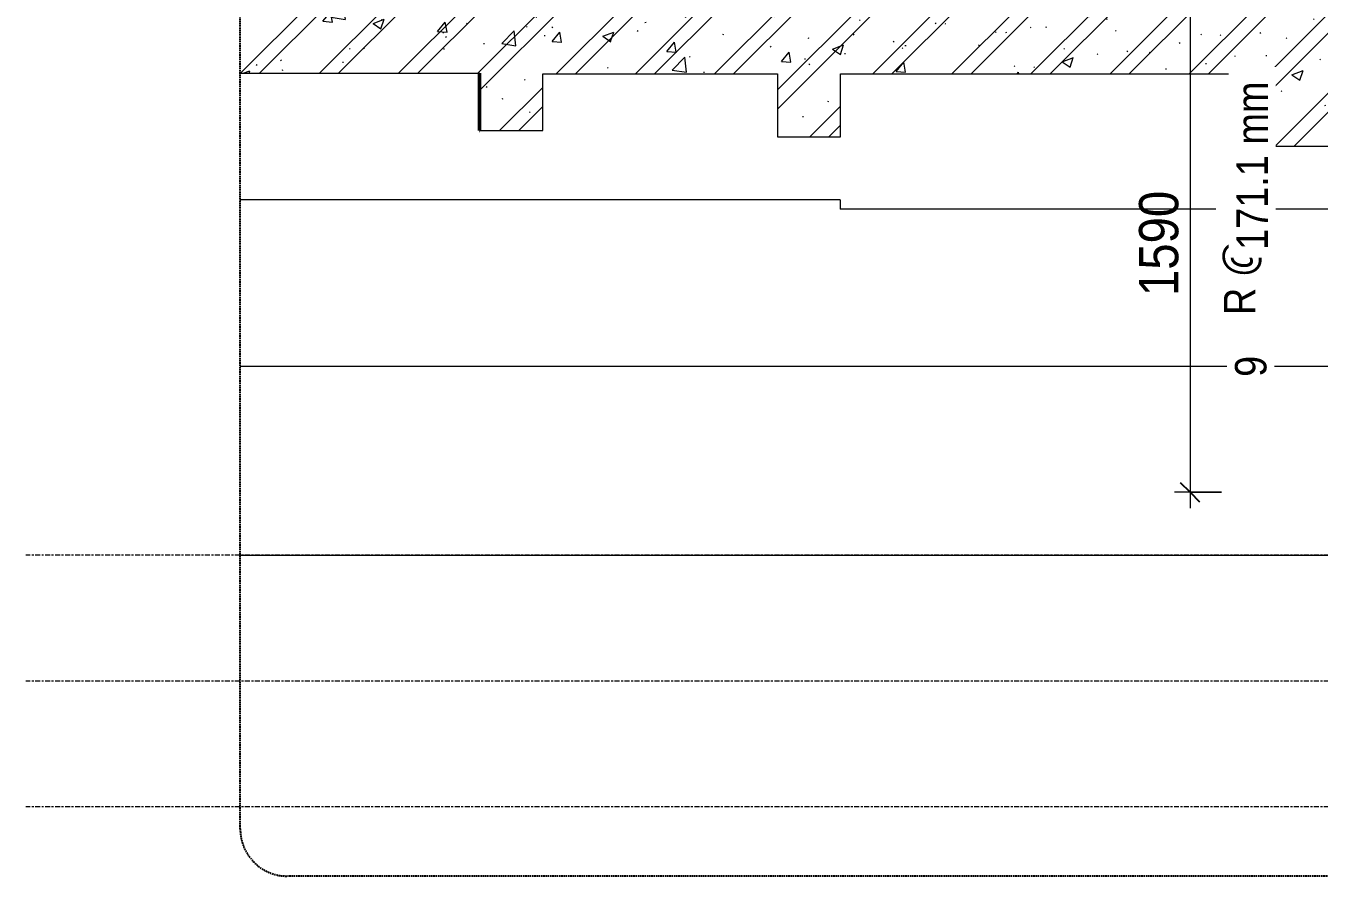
# Model space of a CAD drawing. Header units: millimetres. Extents: x 74302 to 149682, y -1785 to 49068.
# Drawn here: x 129880 to 133990, y -620 to 2083 of the extents above; entities that cross this region are included whole.
import ezdxf

# ---------------------------------------------------------------- set-up
doc = ezdxf.new("R2010")
doc.units = ezdxf.units.MM
doc.linetypes.add('Centre', pattern=[31.75, 6.35, -4.7625, 15.875, -4.7625])
doc.linetypes.add('Hidden', pattern=[7.14375, 4.7625, -2.38125])
for name, color, linetype, lineweight in [('0-3', 90, 'Continuous', 5), ('A-ANNO-DIMS', 211, 'Continuous', 9), ('A-ANNO-DIMS-50', 211, 'Continuous', 9), ('A-DETL-GENF', 92, 'Continuous', 18), ('A-DETL-GENF-3', 92, 'Hidden', 25), ('A-DETL-GENF-4', 9, 'Continuous', 18), ('A-DETL-THIN', 151, 'Continuous', 18), ('A-FLOR-LEVL-2', 51, 'Centre', 9), ('S-BEAM-1', 71, 'Continuous', 5), ('S-BEAM-2', 7, 'Continuous', 18), ('S-BEAM-3', 10, 'Continuous', 50), ('S-STRS-IDEN-1', 31, 'Continuous', 9)]:
    doc.layers.add(name, color=color, linetype=linetype, lineweight=lineweight)
doc.styles.add('UTM Avo', font='', dxfattribs={"width": 0.9, "height": 125})
doc.styles.add('UTM Avo_1', font='', dxfattribs={"width": 0.9, "height": 100})
doc.styles.get('UTM Avo').set_extended_font_data('UTM Avo')
doc.styles.get('UTM Avo_1').set_extended_font_data('UTM Avo')
doc.dimstyles.new('1_Dim_chi_tiet_2_5', dxfattribs={"dimscale": 304.8, "dimtxt": 124.912619, "dimasz": 0.19685, "dimexe": 0.164042, "dimexo": 0.0625, "dimgap": 0.016404, "dimtad": 1, "dimdec": 0, "dimrnd": 5, "dimzin": 0, "dimdsep": 46, "dimtxsty": 'UTM Avo', "dimblk1": 'OBLIQUE', "dimblk2": 'OBLIQUE', "dimsah": 1, "dimcen": 0.09, "dimdle": 0.164042, "dimazin": 0, "dimtfac": 1, "dimtdec": 4, "dimtix": 1, "dimtmove": 0, "dimatfit": 3, "dimfxl": 0.328084, "dimfxlon": 1, "dimtvp": 1, "dimtolj": 1, "dimtzin": 0, "dimarcsym": 2})

# ---------------------------------------------------------------- blocks, each defined once
blk = doc.blocks.new('NCV_TKTC_KET CAU_rvt-6-TKCS_SẢNH - BẬC CẤP 4 - MẶT CẮT')
at = {"layer": 'S-BEAM-1'}
for points in [[(-22436.9, 1750), (-22435.3, 1750), (-22435.3, 1931.8), (-22436.9, 1931.8), (-22436.9, 1812.3)], [(-19918.9, 1700), (-19916.9, 1700), (-19916.9, 1930), (-19918.9, 1930), (-19918.9, 1927.8)]]:
    blk.add_hatch(color=256, dxfattribs=at).paths.add_polyline_path(points)
at = {"layer": 'S-BEAM-2'}
for p, q in [((-21290.3, 1530), (-23196.9, 1530)), ((-21290.3, 1530), (-21290.3, 1500)), ((-19329.3, 1500), (-21290.3, 1500))]:
    blk.add_line(p, q, dxfattribs=at)
at = {"layer": 'S-BEAM-3'}
for p, q in [((-22436.9, 1931.8), (-22436.9, 1750)), ((-19918.9, 1930), (-19918.9, 1700)), ((-22436.9, 1750), (-22435.3, 1750)), ((-19918.9, 1700), (-19916.9, 1700))]:
    blk.add_line(p, q, dxfattribs=at)
blk = doc.blocks.new('BORDER VIEW - BORDER VIEW-2200112-TKCS_SẢNH - BẬC CẤP 4 - MẶT CẮT')
at = {"layer": 'A-DETL-GENF-3'}
for p, q in [((-23196.9, -470), (-23196.9, 5963.7)), ((-16442.5, -620), (-23046.9, -620))]:
    blk.add_line(p, q, dxfattribs=at)
blk.add_arc((-23046.9, -470), 150, 180, 270, dxfattribs=at)
blk = doc.blocks.new('DIMBLOCK39-TKCS_SẢNH - BẬC CẤP 4 - MẶT CẮT')
at = {"layer": 'A-ANNO-DIMS-50', "lineweight": 25}
for p, q in [((133579.7, 2190), (133549.7, 2220)), ((133579.7, 2190), (133609.7, 2160)), ((133579.7, 600), (133549.7, 630)), ((133579.7, 600), (133609.7, 570))]:
    blk.add_line(p, q, dxfattribs=at)
at = {"layer": 'A-ANNO-DIMS-50'}
for p, q in [((133579.7, 2240), (133579.7, 550)), ((133679.7, 2190), (133529.7, 2190)), ((133579.7, 2190), (133679.7, 2190)), ((133679.7, 600), (133529.7, 600)), ((133579.7, 600), (133679.7, 600))]:
    blk.add_line(p, q, dxfattribs=at)
at = {"layer": 'A-ANNO-DIMS-50', "color": 0, "insert": (133417.3, 1223.8), "char_height": 125, "width": 410.824, "attachment_point": 1, "rotation": 90, "line_spacing_factor": 1.110334, "style": 'UTM Avo'}
blk.add_mtext('1590', dxfattribs=at)
blk = doc.blocks.new('_Oblique')
at = {"color": 0, "linetype": 'ByBlock', "lineweight": -2}
blk.add_line((-0.5, -0.5), (0.5, 0.5), dxfattribs=at)
blk = doc.blocks.new('M_Stair Tag - Standard-143544-TKCS_SẢNH - BẬC CẤP 4 - MẶT CẮT')
at = {"layer": 'S-STRS-IDEN-1', "insert": (-20070.6, 1284.8), "char_height": 100, "width": 470.25, "attachment_point": 2, "rotation": 90, "line_spacing_factor": 1.107334, "style": 'UTM Avo_1', "bg_fill": 3, "box_fill_scale": 1.25, "bg_fill_color": 256, "bg_fill_true_color": 13158600, "bg_fill_transparency": 0}
blk.add_mtext('\\pt571.5,1143,1714.5,2286,2857.5,3429,4000.5,4572,5143.5,5715,6286.5,6858,7429.5,8001,8572.5,9144,9715.5,10287,10858.5,11430,12001.5,12573,13144.5,13716,14287.5,14859,15430.5,16002,16573.5,17145,17716.5,18288;R @', dxfattribs=at)

msp = doc.modelspace()

# ---------------------------------------------------------------- hatches: boundary and pattern name
at = {"layer": 'A-DETL-GENF-4'}
h = msp.add_hatch(dxfattribs=at)
h.set_pattern_fill('FP_27', color=256, style=0, pattern_type=2)
h.set_pattern_definition([(50, (134045.12, 15725), (364.368, -31.878), [38.1, -419.1]), (355, (134045.12, 15725), (-70.486, 382.113), [30.48, -335.28]), (100.451, (134075.5, 15722.34), (293.885, 350.233), [32.38, -356.18]), (46.184, (134045.12, 15826.6), (542.158, -84.086), [57.15, -628.65]), (96.636, (134090.3, 15819.6), (474.805, 494.855), [48.57, -534.27]), (351.184, (134045.1, 15826.6), (474.81, 494.85), [45.72, -502.92]), (21, (134095.92, 15801.2), (303.2285, -204.5305), [38.1, -419.1]), (326, (134095.92, 15801.2), (123.604, 368.376), [30.48, -335.28]), (71.451, (134121.2, 15784.16), (426.834, 163.843), [32.38, -356.18]), (37.5, (134045.12, 15725), (6.1766, 169.1102), [3.353, -327.863, 3.353, -337.007, -336.55]), (37.5, (134045.12, 15725), (6.1766, 169.1102), [-671.576, 3.353, -333.197]), (7.5, (134045.12, 15725), (133.6389, 200.3615), [3.353, -190.703, 3.353, -320.243, -128.27]), (7.5, (134045.12, 15725), (133.6389, 200.3615), [-517.652, 3.353, -124.917]), (327.5, (133931.84, 15725), (271.1818, -11.4584), [3.353, -123.647, 3.353, -392.887, -525.78]), (327.5, (133931.84, 15725), (271.1818, -11.4584), [-523.24, 3.353, -522.427]), (317.5, (133881.04, 15725), (296.2585, 50.853), [3.353, -161.747, 3.353, -259.791, -373.38]), (317.5, (133881.04, 15725), (296.2585, 50.853), [-428.244, 3.353, -370.027]), (45, (134045.12, 15725), (-125.7236, 125.7236), []), (45, (134045.12, 15915.5), (-125.7236, 125.7236), [])])
h.paths.add_polyline_path([(134025, 1700), (134040.9, 1700), (134040.9, 2150), (130560.9, 2150), (130560.9, 1931.8), (131322.5, 1931.8), (131322.5, 1750), (131522.5, 1750), (131522.5, 1930), (132268.9, 1930), (132268.9, 1730), (132468.9, 1730), (132468.9, 1930), (133840.9, 1930), (133840.9, 1700)])

# ---------------------------------------------------------------- linework, layer by layer
at = {"layer": 'A-DETL-THIN'}
for p, q in [((130560.9, 1931.8), (131322.5, 1931.8)), ((131322.5, 1931.8), (131322.5, 1750)), ((131522.5, 1750), (131522.5, 1930)), ((131522.5, 1930), (132268.9, 1930)), ((132268.9, 1930), (132268.9, 1730)), ((132468.9, 1730), (132468.9, 1930)), ((132468.9, 1930), (133840.9, 1930)), ((133840.9, 1930), (133840.9, 1700)), ((131322.5, 1750), (131522.5, 1750)), ((132268.9, 1730), (132468.9, 1730)), ((133840.9, 1700), (134040.9, 1700)), ((135188.3, 1000), (130560.9, 1000)), ((130560.9, 400), (136100, 400))]:
    msp.add_line(p, q, dxfattribs=at)
at = {"layer": 'A-FLOR-LEVL-2'}
for p, q in [((137683.1, 400), (129879.5, 400)), ((138318.1, 0), (129879.5, 0)), ((137683.1, -400), (129879.5, -400))]:
    msp.add_line(p, q, dxfattribs=at)

# ---------------------------------------------------------------- block references
at = {"layer": '0-3'}
msp.add_blockref('NCV_TKTC_KET CAU_rvt-6-TKCS_SẢNH - BẬC CẤP 4 - MẶT CẮT', (153757.8, 0), dxfattribs=at)
at = {"layer": 'A-DETL-GENF'}
msp.add_blockref('BORDER VIEW - BORDER VIEW-2200112-TKCS_SẢNH - BẬC CẤP 4 - MẶT CẮT', (153757.8, 0), dxfattribs=at)

# ---------------------------------------------------------------- dimensions: what is measured, and where the dimension line sits
at = {"layer": 'A-ANNO-DIMS'}
dim = msp.add_linear_dim(base=(133579.7, 600), p1=(133679.7, 2190), p2=(133679.7, 600), angle=90, dimstyle='1_Dim_chi_tiet_2_5', override={"dimpost": '<>', "dimfxl": 1590}, dxfattribs=at)
dim.commit()
dim.dimension.update_dxf_attribs({"geometry": 'DIMBLOCK39-TKCS_SẢNH - BẬC CẤP 4 - MẶT CẮT', "text_midpoint": (133510, 1395)})

# ---------------------------------------------------------------- next in the draw order: block references
at = {"layer": 'S-STRS-IDEN-1'}
msp.add_blockref('M_Stair Tag - Standard-143544-TKCS_SẢNH - BẬC CẤP 4 - MẶT CẮT', (153757.8, 0), dxfattribs=at)

# ---------------------------------------------------------------- next in the draw order: texts
at = {"layer": 'S-STRS-IDEN-1', "char_height": 100, "rotation": 90, "line_spacing_factor": 1.107334, "style": 'UTM Avo_1', "bg_fill": 3, "box_fill_scale": 1.25, "bg_fill_color": 256, "bg_fill_true_color": 13158600, "bg_fill_transparency": 0}
for s, insert, width, attachment_point in [('\\pt571.5,1143,1714.5,2286,2857.5,3429,4000.5,4572,5143.5,5715,6286.5,6858,7429.5,8001,8572.5,9144,9715.5,10287,10858.5,11430,12001.5,12573,13144.5,13716,14287.5,14859,15430.5,16002,16573.5,17145,17716.5,18288;171.1 mm', (133777, 1370.7), 556.65, 4), ('\\pt571.5,1143,1714.5,2286,2857.5,3429,4000.5,4572,5143.5,5715,6286.5,6858,7429.5,8001,8572.5,9144,9715.5,10287,10858.5,11430,12001.5,12573,13144.5,13716,14287.5,14859,15430.5,16002,16573.5,17145,17716.5,18288;9', (133773.1, 1033.9), 65.7, 6)]:
    msp.add_mtext(s, dxfattribs=dict(at, insert=insert, width=width, attachment_point=attachment_point))

doc.saveas('drawing.dxf')
